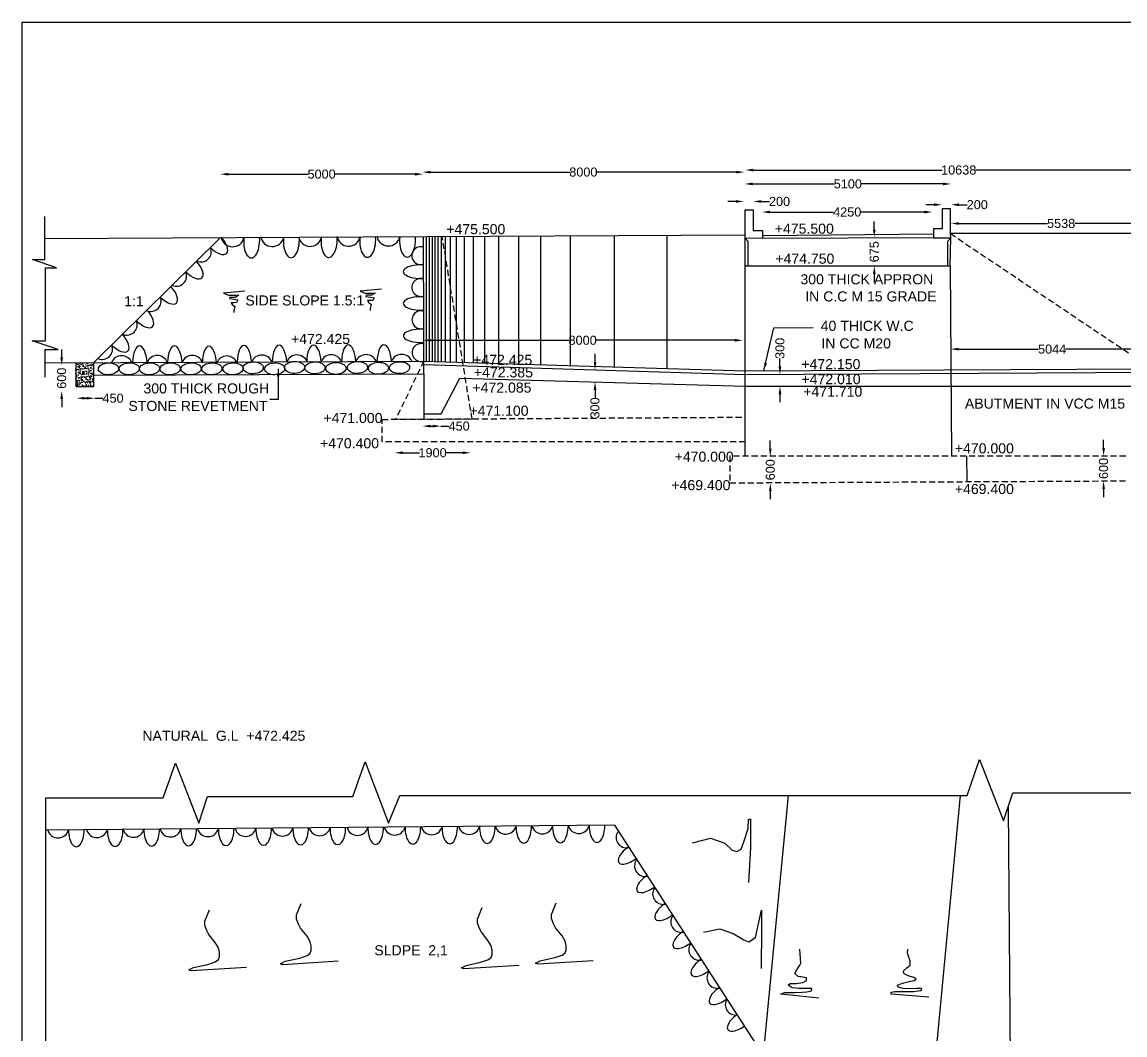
# Model space of a CAD drawing. Header units: millimetres. Extents: x 1573 to 106837, y 3347 to 74455.
# Drawn here: x 1816 to 29196, y 49293 to 74455 of the extents above; entities that cross this region are included whole.
import ezdxf

# ---------------------------------------------------------------- set-up
doc = ezdxf.new("R2010")
doc.units = ezdxf.units.MM
doc.header["$MEASUREMENT"] = 0
doc.linetypes.add('DASHED', pattern=[0.75, 0.5, -0.25])
for name, color, linetype in [('DIM', 7, 'Continuous'), ('DWG', 7, 'Continuous'), ('TXT', 7, 'Continuous')]:
    doc.layers.add(name, color=color, linetype=linetype)
doc.styles.get("Standard").update_dxf_attribs({"font": 'arial.ttf'})
doc.dimstyles.new('Civil', dxfattribs={"dimtxt": 225, "dimasz": 200, "dimexe": 0.1, "dimexo": 0.0625, "dimgap": 0.09, "dimtad": 0, "dimdec": 0, "dimzin": 12, "dimdsep": 46, "dimtxsty": 'Standard', "dimcen": 0.1, "dimse1": 1, "dimse2": 1, "dimadec": 0, "dimazin": 2, "dimtfac": 1, "dimtdec": 0, "dimtofl": 0, "dimtmove": 0, "dimatfit": 3, "dimfxl": 1, "dimfrac": 1, "dimtolj": 1, "dimtzin": 0, "dimarcsym": 0})

# ---------------------------------------------------------------- blocks, each defined once
blk = doc.blocks.new('*D2')
at = {"layer": 'Defpoints', "color": 0, "transparency": 16777216}
for p in [(2766, 65923), (2766, 65292), (2800, 65292)]:
    blk.add_point(p, dxfattribs=at)
at = {"layer": 'DIM', "color": 0, "lineweight": -2, "transparency": 16777216}
for p, q in [((2800, 66123), (2800, 66323)), ((2800, 65092), (2800, 64892))]:
    blk.add_line(p, q, dxfattribs=at)
at = {"layer": 'DIM', "color": 0, "transparency": 16777216}
for points in [[(2767, 66123), (2833, 66123), (2800, 65923)], [(2767, 65092), (2833, 65092), (2800, 65292)]]:
    blk.add_solid(points, dxfattribs=at)
at = {"layer": 'DIM', "color": 0, "transparency": 16777216, "insert": (2800, 65607), "char_height": 225, "attachment_point": 5, "rotation": 90}
blk.add_mtext('\\A1;600', dxfattribs=at)
blk = doc.blocks.new('*D3')
at = {"layer": 'Defpoints', "color": 0, "transparency": 16777216}
for p in [(3171, 65083), (3622, 65110), (3622, 65083)]:
    blk.add_point(p, dxfattribs=at)
at = {"layer": 'DIM', "color": 0, "lineweight": -2, "transparency": 16777216}
for p, q in [((3371, 65110), (3422, 65110)), ((3622, 65110), (3822, 65110))]:
    blk.add_line(p, q, dxfattribs=at)
at = {"layer": 'DIM', "color": 0, "transparency": 16777216}
for points in [[(3371, 65143), (3371, 65077), (3171, 65110)], [(3422, 65143), (3422, 65077), (3622, 65110)]]:
    blk.add_solid(points, dxfattribs=at)
at = {"layer": 'DIM', "color": 0, "transparency": 16777216, "insert": (4075, 65110), "char_height": 225, "attachment_point": 5}
blk.add_mtext('\\A1;450', dxfattribs=at)
blk = doc.blocks.new('*D4')
at = {"layer": 'Defpoints', "color": 0, "transparency": 16777216}
for p in [(11064, 63740), (12953, 63755), (12953, 63740)]:
    blk.add_point(p, dxfattribs=at)
at = {"layer": 'DIM', "color": 0, "lineweight": -2, "transparency": 16777216}
for p, q in [((11264, 63755), (11683, 63755)), ((12753, 63755), (12333, 63755))]:
    blk.add_line(p, q, dxfattribs=at)
at = {"layer": 'DIM', "color": 0, "transparency": 16777216}
for points in [[(11264, 63789), (11264, 63722), (11064, 63755)], [(12753, 63789), (12753, 63722), (12953, 63755)]]:
    blk.add_solid(points, dxfattribs=at)
at = {"layer": 'DIM', "color": 0, "transparency": 16777216, "insert": (12008, 63755), "char_height": 225, "attachment_point": 5}
blk.add_mtext('\\A1;1900', dxfattribs=at)
blk = doc.blocks.new('*D5')
at = {"layer": 'Defpoints', "color": 0, "transparency": 16777216}
for p in [(11757, 64470), (12214, 64470), (12214, 64417)]:
    blk.add_point(p, dxfattribs=at)
at = {"layer": 'DIM', "color": 0, "lineweight": -2, "transparency": 16777216}
for p, q in [((11957, 64417), (12014, 64417)), ((12214, 64417), (12414, 64417))]:
    blk.add_line(p, q, dxfattribs=at)
at = {"layer": 'DIM', "color": 0, "transparency": 16777216}
for points in [[(11957, 64451), (11957, 64384), (11757, 64417)], [(12014, 64451), (12014, 64384), (12214, 64417)]]:
    blk.add_solid(points, dxfattribs=at)
at = {"layer": 'DIM', "color": 0, "transparency": 16777216, "insert": (12667, 64417), "char_height": 225, "attachment_point": 5}
blk.add_mtext('\\A1;450', dxfattribs=at)
blk = doc.blocks.new('*D6')
at = {"layer": 'Defpoints', "color": 0, "transparency": 16777216}
for p in [(15988, 65812), (15988, 65517), (16041, 65517)]:
    blk.add_point(p, dxfattribs=at)
at = {"layer": 'DIM', "color": 0, "lineweight": -2, "transparency": 16777216}
for p, q in [((16042, 66012), (16042, 66212)), ((16040, 65317), (16040, 65117))]:
    blk.add_line(p, q, dxfattribs=at)
at = {"layer": 'DIM', "color": 0, "transparency": 16777216}
for points in [[(16009, 66012), (16075, 66012), (16041, 65812)], [(16007, 65317), (16074, 65317), (16041, 65517)]]:
    blk.add_solid(points, dxfattribs=at)
at = {"layer": 'DIM', "color": 0, "transparency": 16777216, "insert": (16039, 64869), "char_height": 225, "attachment_point": 5, "rotation": 89.8746}
blk.add_mtext('\\A1;300', dxfattribs=at)
blk = doc.blocks.new('*D7')
at = {"layer": 'Defpoints', "color": 0, "transparency": 16777216}
for p in [(19707, 66549), (11759, 66413), (19707, 66413)]:
    blk.add_point(p, dxfattribs=at)
at = {"layer": 'DIM', "color": 0, "lineweight": -2, "transparency": 16777216}
for p, q in [((11959, 66549), (15397, 66549)), ((19507, 66549), (16069, 66549))]:
    blk.add_line(p, q, dxfattribs=at)
at = {"layer": 'DIM', "color": 0, "transparency": 16777216}
for points in [[(11959, 66583), (11959, 66516), (11759, 66549)], [(19507, 66583), (19507, 66516), (19707, 66549)]]:
    blk.add_solid(points, dxfattribs=at)
at = {"layer": 'DIM', "color": 0, "transparency": 16777216, "insert": (15733, 66549), "char_height": 225, "attachment_point": 5}
blk.add_mtext('\\A1;8000', dxfattribs=at)
blk = doc.blocks.new('*D8')
at = {"layer": 'Defpoints', "color": 0, "transparency": 16777216}
for p in [(11771, 70676), (6735, 70605), (11771, 70605)]:
    blk.add_point(p, dxfattribs=at)
at = {"layer": 'DIM', "color": 0, "lineweight": -2, "transparency": 16777216}
for p, q in [((6935, 70676), (8917, 70676)), ((11571, 70676), (9588, 70676))]:
    blk.add_line(p, q, dxfattribs=at)
at = {"layer": 'DIM', "color": 0, "transparency": 16777216}
for points in [[(6935, 70709), (6935, 70642), (6735, 70676)], [(11571, 70709), (11571, 70642), (11771, 70676)]]:
    blk.add_solid(points, dxfattribs=at)
at = {"layer": 'DIM', "color": 0, "transparency": 16777216, "insert": (9253, 70676), "char_height": 225, "attachment_point": 5}
blk.add_mtext('\\A1;5000', dxfattribs=at)
blk = doc.blocks.new('*D9')
at = {"layer": 'Defpoints', "color": 0, "transparency": 16777216}
for p in [(19748, 70727), (11753, 70636), (19748, 70636)]:
    blk.add_point(p, dxfattribs=at)
at = {"layer": 'DIM', "color": 0, "lineweight": -2, "transparency": 16777216}
for p, q in [((11953, 70727), (15415, 70727)), ((19548, 70727), (16087, 70727))]:
    blk.add_line(p, q, dxfattribs=at)
at = {"layer": 'DIM', "color": 0, "transparency": 16777216}
for points in [[(11953, 70760), (11953, 70694), (11753, 70727)], [(19548, 70760), (19548, 70694), (19748, 70727)]]:
    blk.add_solid(points, dxfattribs=at)
at = {"layer": 'DIM', "color": 0, "transparency": 16777216, "insert": (15751, 70727), "char_height": 225, "attachment_point": 5}
blk.add_mtext('\\A1;8000', dxfattribs=at)
blk = doc.blocks.new('*D10')
at = {"layer": 'Defpoints', "color": 0, "transparency": 16777216}
for p in [(19971, 69998), (19738, 69796), (19971, 69796)]:
    blk.add_point(p, dxfattribs=at)
at = {"layer": 'DIM', "color": 0, "lineweight": -2, "transparency": 16777216}
for p, q in [((19538, 69998), (19338, 69998)), ((20171, 69998), (20371, 69998))]:
    blk.add_line(p, q, dxfattribs=at)
at = {"layer": 'DIM', "color": 0, "transparency": 16777216}
for points in [[(19538, 70032), (19538, 69965), (19738, 69998)], [(20171, 70032), (20171, 69965), (19971, 69998)]]:
    blk.add_solid(points, dxfattribs=at)
at = {"layer": 'DIM', "color": 0, "transparency": 16777216, "insert": (20622, 69998), "char_height": 225, "attachment_point": 5}
blk.add_mtext('\\A1;200', dxfattribs=at)
blk = doc.blocks.new('*D11')
at = {"layer": 'Defpoints', "color": 0, "transparency": 16777216}
for p in [(20188, 69776), (24414, 69776), (24414, 69735)]:
    blk.add_point(p, dxfattribs=at)
at = {"layer": 'DIM', "color": 0, "lineweight": -2, "transparency": 16777216}
for p, q in [((20388, 69735), (21961, 69735)), ((24214, 69735), (22641, 69735))]:
    blk.add_line(p, q, dxfattribs=at)
at = {"layer": 'DIM', "color": 0, "transparency": 16777216}
for points in [[(20388, 69768), (20388, 69702), (20188, 69735)], [(24214, 69768), (24214, 69702), (24414, 69735)]]:
    blk.add_solid(points, dxfattribs=at)
at = {"layer": 'DIM', "color": 0, "transparency": 16777216, "insert": (22301, 69735), "char_height": 225, "attachment_point": 5}
blk.add_mtext('\\A1;4250', dxfattribs=at)
blk = doc.blocks.new('*D12')
at = {"layer": 'Defpoints', "color": 0, "transparency": 16777216}
for p in [(24880, 69917), (24657, 69796), (24880, 69796)]:
    blk.add_point(p, dxfattribs=at)
at = {"layer": 'DIM', "color": 0, "lineweight": -2, "transparency": 16777216}
for p, q in [((24457, 69917), (24257, 69917)), ((25080, 69917), (25280, 69917))]:
    blk.add_line(p, q, dxfattribs=at)
at = {"layer": 'DIM', "color": 0, "transparency": 16777216}
for points in [[(24457, 69951), (24457, 69884), (24657, 69917)], [(25080, 69951), (25080, 69884), (24880, 69917)]]:
    blk.add_solid(points, dxfattribs=at)
at = {"layer": 'DIM', "color": 0, "transparency": 16777216, "insert": (25530, 69917), "char_height": 225, "attachment_point": 5}
blk.add_mtext('\\A1;200', dxfattribs=at)
blk = doc.blocks.new('*D13')
at = {"layer": 'Defpoints', "color": 0, "transparency": 16777216}
for p in [(19752, 70433), (24880, 70433), (24880, 70433)]:
    blk.add_point(p, dxfattribs=at)
at = {"layer": 'DIM', "color": 0, "lineweight": -2, "transparency": 16777216}
for p, q in [((19952, 70433), (21980, 70433)), ((24680, 70433), (22652, 70433))]:
    blk.add_line(p, q, dxfattribs=at)
at = {"layer": 'DIM', "color": 0, "transparency": 16777216}
for points in [[(19952, 70467), (19952, 70400), (19752, 70433)], [(24680, 70467), (24680, 70400), (24880, 70433)]]:
    blk.add_solid(points, dxfattribs=at)
at = {"layer": 'DIM', "color": 0, "transparency": 16777216, "insert": (22316, 70433), "char_height": 225, "attachment_point": 5}
blk.add_mtext('\\A1;5100', dxfattribs=at)
blk = doc.blocks.new('*D14')
at = {"layer": 'Defpoints', "color": 0, "transparency": 16777216}
for p in [(19773, 70697), (30365, 70778), (30365, 70697)]:
    blk.add_point(p, dxfattribs=at)
at = {"layer": 'DIM', "color": 0, "lineweight": -2, "transparency": 16777216}
for p, q in [((19973, 70778), (24656, 70778)), ((30165, 70778), (25482, 70778))]:
    blk.add_line(p, q, dxfattribs=at)
at = {"layer": 'DIM', "color": 0, "transparency": 16777216}
for points in [[(19973, 70811), (19973, 70744), (19773, 70778)], [(30165, 70811), (30165, 70744), (30365, 70778)]]:
    blk.add_solid(points, dxfattribs=at)
at = {"layer": 'DIM', "color": 0, "transparency": 16777216, "insert": (25069, 70778), "char_height": 225, "attachment_point": 5}
blk.add_mtext('\\A1;10638', dxfattribs=at)
blk = doc.blocks.new('*D53')
at = {"layer": 'Defpoints', "color": 0, "transparency": 16777216}
for p in [(28666, 63674), (28709, 63674), (28709, 63056)]:
    blk.add_point(p, dxfattribs=at)
at = {"layer": 'DIM', "color": 0, "lineweight": -2, "transparency": 16777216}
for p, q in [((28666, 63874), (28666, 64074)), ((28666, 62856), (28666, 62656))]:
    blk.add_line(p, q, dxfattribs=at)
at = {"layer": 'DIM', "color": 0, "transparency": 16777216}
for points in [[(28633, 63874), (28700, 63874), (28666, 63674)], [(28633, 62856), (28700, 62856), (28666, 63056)]]:
    blk.add_solid(points, dxfattribs=at)
at = {"layer": 'DIM', "color": 0, "transparency": 16777216, "insert": (28666, 63365), "char_height": 225, "attachment_point": 5, "rotation": 90}
blk.add_mtext('\\A1;600', dxfattribs=at)
blk = doc.blocks.new('*D56')
at = {"layer": 'Defpoints', "color": 0, "transparency": 16777216}
for p in [(24865, 66307), (29912, 66330), (29912, 66307)]:
    blk.add_point(p, dxfattribs=at)
at = {"layer": 'DIM', "color": 0, "lineweight": -2, "transparency": 16777216}
for p, q in [((25065, 66330), (27053, 66330)), ((29712, 66330), (27724, 66330))]:
    blk.add_line(p, q, dxfattribs=at)
at = {"layer": 'DIM', "color": 0, "transparency": 16777216}
for points in [[(25065, 66363), (25065, 66297), (24865, 66330)], [(29712, 66363), (29712, 66297), (29912, 66330)]]:
    blk.add_solid(points, dxfattribs=at)
at = {"layer": 'DIM', "color": 0, "transparency": 16777216, "insert": (27389, 66330), "char_height": 225, "attachment_point": 5}
blk.add_mtext('\\A1;5044', dxfattribs=at)
blk = doc.blocks.new('*D57')
at = {"layer": 'Defpoints', "color": 0, "transparency": 16777216}
for p in [(24878, 69436), (30345, 69451), (30345, 69436)]:
    blk.add_point(p, dxfattribs=at)
at = {"layer": 'DIM', "color": 0, "lineweight": -2, "transparency": 16777216}
for p, q in [((25078, 69451), (27276, 69451)), ((30145, 69451), (27948, 69451))]:
    blk.add_line(p, q, dxfattribs=at)
at = {"layer": 'DIM', "color": 0, "transparency": 16777216}
for points in [[(25078, 69484), (25078, 69418), (24878, 69451)], [(30145, 69484), (30145, 69418), (30345, 69451)]]:
    blk.add_solid(points, dxfattribs=at)
at = {"layer": 'DIM', "color": 0, "transparency": 16777216, "insert": (27612, 69451), "char_height": 225, "attachment_point": 5}
blk.add_mtext('\\A1;5538', dxfattribs=at)
blk = doc.blocks.new('*D58')
at = {"layer": 'Defpoints', "color": 0, "transparency": 16777216}
for p in [(22973, 69101), (23048, 69101), (23048, 68396)]:
    blk.add_point(p, dxfattribs=at)
at = {"layer": 'DIM', "color": 0, "lineweight": -2, "transparency": 16777216}
for p, q in [((22973, 69301), (22973, 69501)), ((22973, 68196), (22973, 67996))]:
    blk.add_line(p, q, dxfattribs=at)
at = {"layer": 'DIM', "color": 0, "transparency": 16777216}
for points in [[(22940, 69301), (23007, 69301), (22973, 69101)], [(22940, 68196), (23007, 68196), (22973, 68396)]]:
    blk.add_solid(points, dxfattribs=at)
at = {"layer": 'DIM', "color": 0, "transparency": 16777216, "insert": (22973, 68749), "char_height": 225, "attachment_point": 5, "rotation": 90}
blk.add_mtext('\\A1;675', dxfattribs=at)
blk = doc.blocks.new('*D59')
at = {"layer": 'Defpoints', "color": 0, "transparency": 16777216}
for p in [(20631, 65700), (20653, 65700), (20653, 65409)]:
    blk.add_point(p, dxfattribs=at)
at = {"layer": 'DIM', "color": 0, "lineweight": -2, "transparency": 16777216}
for p, q in [((20631, 65900), (20631, 66100)), ((20631, 65209), (20631, 65009))]:
    blk.add_line(p, q, dxfattribs=at)
at = {"layer": 'DIM', "color": 0, "transparency": 16777216}
for points in [[(20598, 65900), (20665, 65900), (20631, 65700)], [(20598, 65209), (20665, 65209), (20631, 65409)]]:
    blk.add_solid(points, dxfattribs=at)
at = {"layer": 'DIM', "color": 0, "transparency": 16777216, "insert": (20631, 66349), "char_height": 225, "attachment_point": 5, "rotation": 90}
blk.add_mtext('\\A1;300', dxfattribs=at)
blk = doc.blocks.new('*D60')
at = {"layer": 'Defpoints', "color": 0, "transparency": 16777216}
for p in [(20326, 63661), (20326, 63005), (20392, 63005)]:
    blk.add_point(p, dxfattribs=at)
at = {"layer": 'DIM', "color": 0, "lineweight": -2, "transparency": 16777216}
for p, q in [((20392, 63861), (20392, 64061)), ((20392, 62805), (20392, 62605))]:
    blk.add_line(p, q, dxfattribs=at)
at = {"layer": 'DIM', "color": 0, "transparency": 16777216}
for points in [[(20359, 63861), (20425, 63861), (20392, 63661)], [(20359, 62805), (20425, 62805), (20392, 63005)]]:
    blk.add_solid(points, dxfattribs=at)
at = {"layer": 'DIM', "color": 0, "transparency": 16777216, "insert": (20392, 63333), "char_height": 225, "attachment_point": 5, "rotation": 90}
blk.add_mtext('\\A1;600', dxfattribs=at)

msp = doc.modelspace()

# ---------------------------------------------------------------- hatches: boundary and pattern name
at = {"layer": 'DWG'}
h = msp.add_hatch(dxfattribs=at)
h.set_pattern_fill('AR-CONC', color=256, scale=20)
h.set_pattern_definition([(50, (0, 0), (143.45204, -12.55043), [15, -165]), (355, (0, 0), (-27.75027, 150.43843), [12, -132]), (100.45144, (11.95, -1.05), (115.70177, 137.888), [12.74804, -140.22842]), (46.1842, (0, 40), (213.44827, -33.10386), [22.5, -247.5]), (96.63564, (17.79, 37.24), (186.9324, 194.8237), [19.1221, -210.34275]), (351.18416, (0, 40), (186.9324, 194.8237), [18, -198]), (21, (20, 30), (119.3814, -80.52378), [15, -165]), (326, (20, 30), (48.66307, 145.03), [12, -132]), (71.45144, (29.95, 23.29), (168.04448, 64.50623), [12.74804, -140.22842]), (37.5, (0, 0), (2.43197, 66.57877), [0, -130.4, 0, -134, 0, -132.5]), (7.5, (0, 0), (52.61391, 78.88234), [0, -76.4, 0, -127.4, 0, -50.5]), (327.5, (-44.6, 0), (106.764487, -4.510974), [0, -50, 0, -156, 0, -207]), (317.5, (-64.6, 0), (116.63723, 20.021), [0, -65, 0, -103.6, 0, -147])])
h.paths.add_polyline_path([(3599.4, 65994.7), (3147.8, 65992.6), (3147.8, 65397.7), (3595.4, 65397.7)])

# ---------------------------------------------------------------- linework, layer by layer
msp.add_lwpolyline([(106836.6, 3347.6), (1816.2, 3347.6), (1816.2, 74454.9), (106836.6, 74454.9)], close=True)
for points in [[(2388.8, 65636.6), (2388.8, 66318.2), (2711.2, 66318.2), (2066.4, 66535.4), (2396.3, 66535.4), (2396.3, 68345.7), (2673.6, 68345.7), (2073.8, 68555.5), (2381.2, 68555.5), (2381.2, 69626.5)], [(19767.6, 63668), (19767.6, 69790.8), (19969.3, 69790.8), (19969.3, 69274.4), (20197.9, 69274.4), (20197.9, 69075.7), (19767.6, 69085.7)], [(66028.3, 68742.6), (59460, 68742.6), (59460, 65464.1), (43323.3, 65464.1), (34245, 65464.1), (30408.5, 65464.1), (30408.5, 69199.8), (24865.5, 69199.8), (24865.5, 69810.9), (24655.4, 69810.9), (24655.4, 69317), (24445.3, 69317), (24445.3, 69094.8), (24871.7, 69094.8), (24865.5, 69199.8)], [(19767.6, 69157), (2381.2, 69070.9)], [(3147.8, 65992.6), (3147.8, 65397.7), (3595.4, 65397.7), (3599.4, 65994.7), (6734.8, 69092.5)], [(11796.1, 64591.2), (11786.2, 69117.5)], [(11860.3, 66029.7), (11860.3, 69117.8)], [(11927.5, 66027.7), (11927.5, 69118.2)], [(12005.2, 66025.4), (12005.2, 69118.5)], [(12072.2, 66023.4), (12072.2, 69118.9)], [(12146, 66021.2), (12146, 69119.2)], [(12226.8, 66018.8), (12226.8, 69119.6)], [(12325.3, 66015.9), (12325.3, 69120.1)], [(12455.8, 66012), (12455.8, 69120.8)], [(12603.6, 66007.6), (12603.6, 69121.5)], [(12803.9, 66001.7), (12803.9, 69122.5)], [(13022.1, 65995.2), (13022.1, 69123.6)], [(13303.6, 65986.8), (13303.6, 69125)], [(13652.2, 65976.4), (13652.2, 69126.7)], [(14148.3, 65961.7), (14148.3, 69129.2)], [(14697.6, 65945.4), (14697.6, 69131.9)], [(15429.3, 65923.6), (15429.3, 69135.5)], [(16527.4, 65891), (16527.4, 69140.9)], [(17830.4, 65852.2), (17830.4, 69147.4)], [(19767.6, 68401.7), (24859.5, 68401.7), (24871.7, 69094.8)], [(19842.9, 68401.7), (19842.9, 69003.2), (19767.6, 69085.7)], [(20197.9, 69150.6), (24445.3, 69193.9)], [(24445.3, 69094.8), (20197.9, 69075.7)], [(24798, 68401.7), (24798, 69009.5), (24871.7, 69094.8)], [(24859.5, 68401.7), (24887, 63668)], [(7349.1, 67765.8), (6819.8, 67719.5), (6938.9, 67666.6), (7157.2, 67666.6), (7183.7, 67666.6), (7196.9, 67666.6), (7104.3, 67613.8), (6972, 67613.8), (6965.3, 67587.3), (7077.8, 67567.5), (7170.4, 67554.3), (7137.4, 67488.2), (7071.2, 67481.6), (7005, 67481.6), (7031.5, 67441.9), (7097.7, 67389.1), (7071.2, 67283.3), (7071.2, 67237.1)], [(10736.6, 67818.6), (10207.3, 67772.4), (10326.4, 67719.5), (10544.7, 67719.5), (10571.2, 67719.5), (10584.4, 67719.5), (10491.8, 67666.6), (10359.4, 67666.6), (10352.8, 67640.2), (10465.3, 67620.4), (10557.9, 67607.2), (10524.8, 67541.1), (10458.7, 67534.5), (10392.5, 67534.5), (10419, 67494.8), (10485.1, 67441.9), (10458.7, 67336.2), (10458.7, 67289.9)], [(2388.8, 65989.2), (11792.9, 66031.7), (19767.6, 65794.6), (29649.3, 65837.9), (52105.9, 65831.2), (66831.3, 65831.2), (67550.3, 64734.5), (81173.3, 64739.8), (88471.5, 64749.4), (88471.5, 64441)], [(3597.3, 65686.9), (11793.6, 65716)], [(29910.4, 65747.9), (19767.6, 65694.3), (11793.1, 65943.3)], [(11795.8, 64722.8), (12218.1, 64722.8), (12688, 65608), (19767.6, 65412.9), (24883.4, 65412.9), (28575.7, 65412.9), (29915.6, 65412.9), (29908.9, 65837.8)], [(11087.2, 64586.9), (12987.6, 64598.6)], [(25259.3, 63668), (25273.4, 63037.8)], [(2409.3, 55183.8), (5320.9, 55183.8), (5626.5, 56045.6), (6201.6, 54555.4), (6417.3, 55219.7), (10029.8, 55219.7), (10335.3, 56081.5), (10910.4, 54555.4), (11198, 55237.7), (25282.1, 55237.7), (25587.7, 56136.6), (26180.8, 54610.6), (26414.4, 55310.8), (39799, 55310.8)], [(71230.4, 17983.2), (56140.4, 18071.7), (44804.6, 18071.7), (44571, 17352.7), (44571, 18950.5), (44175.6, 18017), (18521.7, 18018.8), (18306, 17318.6), (17694.9, 18898.5), (17389.4, 17982.9), (2388.2, 17982.9), (2409.3, 55183.8)], [(20837.6, 55237.7), (20218, 48796.3), (20218, 48448.8), (20242.6, 44204.3), (20215, 33669.8)], [(24453.9, 33669.8), (24480.6, 48505.1), (25112.2, 55237.7)], [(26297.4, 54960), (26347.5, 48667.9), (26306.4, 40208.1)], [(2405.7, 48724.7), (20218, 48796.3), (16529.8, 54501.8), (2408.9, 54382.9)], [(18459.4, 54067.3), (18907.8, 54182.2), (19264.2, 54055.8), (19448.2, 53883.5), (19563.1, 53849), (19666.6, 53906.5), (19735.6, 54090.3), (19839.1, 54423.4), (19850.6, 54641.7), (19896.6, 54664.7), (19896.6, 54515.3), (19896.6, 53952.4), (19850.6, 53079.3)], [(15991.8, 51135.8), (14624.1, 51049.3), (14563.5, 51075.3), (14676, 51135.8), (15039.6, 51213.7), (15221.4, 51274.2), (15299.3, 51334.8), (15325.3, 51403.9), (15325.3, 51516.4), (15299.3, 51620.2), (15221.4, 51758.6), (15056.9, 51957.5), (15013.6, 52052.6), (14961.7, 52182.4), (14961.7, 52286.2), (15074.2, 52571.6)], [(7384.4, 50969.1), (6016.7, 50882.6), (5956.1, 50908.6), (6068.6, 50969.1), (6432.2, 51047), (6614, 51107.5), (6691.9, 51168), (6717.8, 51237.2), (6717.8, 51349.7), (6691.9, 51453.5), (6614, 51591.8), (6449.5, 51790.8), (6406.2, 51885.9), (6354.3, 52015.6), (6354.3, 52119.4), (6466.8, 52404.9)], [(9660.9, 51124.8), (8293.2, 51038.3), (8232.7, 51064.2), (8345.2, 51124.8), (8708.7, 51202.6), (8890.5, 51263.2), (8968.4, 51323.7), (8994.4, 51392.9), (8994.4, 51505.4), (8968.4, 51609.1), (8890.5, 51747.5), (8726.1, 51946.5), (8682.8, 52041.6), (8630.8, 52171.3), (8630.8, 52275.1), (8743.4, 52560.5)], [(14153.5, 51021), (12785.8, 50934.5), (12725.2, 50960.5), (12837.7, 51021), (13201.3, 51098.8), (13383.1, 51159.4), (13461, 51219.9), (13486.9, 51289.1), (13486.9, 51401.6), (13461, 51505.4), (13383.1, 51643.7), (13218.6, 51842.7), (13175.3, 51937.8), (13123.4, 52067.5), (13123.4, 52171.3), (13235.9, 52456.7)], [(18735.3, 51850.1), (19137.7, 51930.5), (19471.2, 51815.6), (19735.6, 51654.7), (19862.1, 51608.8), (20023.1, 51712.2), (20172.5, 52390), (20172.5, 51930.5), (20161, 50942.5)], [(21598.2, 50207.2), (20655.4, 50310.6), (20747.4, 50345.1), (21011.9, 50345.1), (21184.3, 50356.6), (21299.3, 50368.1), (21414.3, 50391), (21425.8, 50448.5), (21322.3, 50448.5), (21103.8, 50448.5), (20931.4, 50460), (20839.4, 50528.9), (20885.4, 50574.9), (21034.9, 50574.9), (21195.8, 50597.8), (21287.8, 50643.8), (21287.8, 50712.7), (21161.3, 50735.7), (21126.8, 50735.7), (21080.8, 50747.2), (21000.4, 50816.1), (21034.9, 50885), (21126.8, 51022.9), (21149.8, 51080.3), (21126.8, 51425)], [(24324.9, 50230.2), (23394.4, 50305.7), (23394.4, 50358), (23493.2, 50375.5), (23673.5, 50375.5), (23807.3, 50375.5), (23946.9, 50375.5), (24057.4, 50387.1), (24138.8, 50398.7), (24156.3, 50445.2), (24138.8, 50451), (24028.3, 50451), (23731.7, 50439.4), (23627, 50462.6), (23557.2, 50485.9), (23545.6, 50532.4), (23673.5, 50578.8), (23836.4, 50619.5), (23964.3, 50642.8), (24016.7, 50677.6), (23952.7, 50724.1), (23813.1, 50759), (23731.7, 50805.5), (23702.6, 50840.4), (23708.4, 50898.5), (23784, 50962.4), (23865.5, 51026.3), (23865.5, 51130.9), (23824.7, 51247.1), (23801.5, 51334.3), (23807.3, 51421.5)]]:
    msp.add_lwpolyline(points, dxfattribs=at)
at = {"layer": 'DWG', "linetype": 'DASHED', "ltscale": 300}
for points in [[(12987.6, 64598.6), (12248.3, 69119.7)], [(24865.5, 69199.8), (30896.1, 65156.4)], [(11792.9, 66031.7), (11087.2, 64586.9)], [(19767.6, 64023.7), (10756.7, 64023.7), (10756.7, 64584.8), (19767.6, 64640.3)], [(29214.8, 63668), (27503.5, 63668), (19386.1, 63668), (19386.1, 63008.4), (29214.8, 63057.5)]]:
    msp.add_lwpolyline(points, dxfattribs=at)
at = {"layer": 'DWG'}
for centre, radius, start, end in [((7042.5, 69162.8), 290.2, 189.70792, 346.5573), ((8028.7, 69167.7), 290.2, 189.70792, 346.5573), ((8966.1, 69172.4), 290.2, 189.70792, 346.5573), ((9923, 69177.1), 290.2, 189.70792, 346.5573), ((10912.3, 69182), 290.2, 189.70792, 346.5573), ((6259.4, 68749.9), 254.1, 245.50877, 23.79979), ((11713.7, 68651.7), 221.9, 70.78518, 289.46581), ((5648.6, 68146.4), 254.1, 245.50877, 23.79979), ((11715.4, 67862.9), 221.9, 70.78518, 289.46581), ((5014.4, 67519.9), 254.1, 245.50877, 23.79979), ((11717.2, 67058.2), 221.9, 70.78518, 289.46581), ((4420.3, 66932.9), 254.1, 245.50877, 23.79979), ((3808.2, 66328.2), 254.1, 245.50877, 23.79979), ((11719, 66245.1), 221.9, 70.78518, 289.46581), ((4286.5, 65893.4), 273.5, 22.69599, 157.8224), ((5172.3, 65897.4), 273.5, 22.69599, 157.8224), ((6041, 65901.3), 273.5, 22.69599, 157.8224), ((6899.6, 65886.3), 273.5, 22.69599, 157.8224), ((7768.5, 65909.1), 273.5, 22.69599, 157.8224), ((8639.4, 65913.1), 273.5, 22.69599, 157.8224), ((9493.4, 65916.9), 273.5, 22.69599, 157.8224), ((10357.1, 65920.8), 273.5, 22.69599, 157.8224), ((11240.4, 65924.8), 273.5, 22.69599, 157.8224), ((14730.1, 54557.5), 268.5, 195.77111, 345.19367), ((15636.6, 54565.1), 268.5, 195.77111, 345.19367), ((2711.1, 54456.3), 268.5, 195.77111, 345.19367), ((3675.5, 54464.4), 268.5, 195.77111, 345.19367), ((4581.8, 54472), 268.5, 195.77111, 345.19367), ((5500.5, 54479.8), 268.5, 195.77111, 345.19367), ((6431.6, 54487.6), 268.5, 195.77111, 345.19367), ((7362.6, 54495.4), 268.5, 195.77111, 345.19367), ((8280.2, 54503.2), 268.5, 195.77111, 345.19367), ((9205.1, 54511), 268.5, 195.77111, 345.19367), ((10142.4, 54518.8), 268.5, 195.77111, 345.19367), ((11067.3, 54526.6), 268.5, 195.77111, 345.19367), ((11983.2, 54534.3), 268.5, 195.77111, 345.19367), ((12914.1, 54542.2), 268.5, 195.77111, 345.19367), ((13820.6, 54549.8), 268.5, 195.77111, 345.19367), ((16825.6, 54200.1), 261, 146.90884, 278.85093), ((17283.1, 53492.3), 261, 146.90884, 278.85093), ((17732.2, 52797.6), 261, 146.90884, 278.85093), ((18181.5, 52102.7), 261, 146.90884, 278.85093), ((18628.9, 51410.4), 261, 146.90884, 278.85093), ((19080.4, 50712), 261, 146.90884, 278.85093), ((19534.7, 50049.1), 261, 146.90884, 278.85093)]:
    msp.add_arc(centre, radius, start, end, dxfattribs=at)
for centre, major_axis, ratio, start_param, end_param in [((6610.6, 68998.2), (282.2, -294.1), 0.4552416, 4.7687985, 7.8109547), ((7516.2, 69017.9), (9.8, 421.6), 0.4710913, 1.3972366, 4.9125479), ((8502.3, 69022.7), (9.8, 421.6), 0.4710913, 1.3972366, 4.9125479), ((9439.8, 69027.4), (9.8, 421.6), 0.4710913, 1.3972366, 4.9125479), ((10396.7, 69032.1), (9.8, 421.6), 0.4710913, 1.3972366, 4.9125479), ((11385.9, 69037), (9.8, 421.6), 0.4710913, 1.3972366, 4.9125479), ((5999.8, 68394.7), (282.2, -294.1), 0.4552416, 4.7687985, 7.8109547), ((11731.3, 68253.4), (451.8, -2), 0.3727813, 1.447263, 4.8409101), ((5365.6, 67768.2), (282.2, -294.1), 0.4552416, 4.7687985, 7.8109547), ((11733, 67464.6), (451.8, -2), 0.3727813, 1.447263, 4.8409101), ((4771.5, 67181.2), (282.2, -294.1), 0.4552416, 4.7687985, 7.8109547), ((11734.8, 66659.9), (451.8, -2), 0.3727813, 1.447263, 4.8409101), ((4159.5, 66576.5), (282.2, -294.1), 0.4552416, 4.7687985, 7.8109547), ((4742.4, 65938), (-14.7, 473.1), 0.3819187, 4.8332537, 7.712804), ((5611.1, 65941.9), (-14.7, 473.1), 0.3819187, 4.8332537, 7.712804), ((6469.7, 65926.9), (-14.7, 473.1), 0.3819187, 4.8332537, 7.712804), ((7338.6, 65949.8), (-14.7, 473.1), 0.3819187, 4.8332537, 7.712804), ((8209.4, 65953.7), (-14.7, 473.1), 0.3819187, 4.8332537, 7.712804), ((9063.5, 65957.6), (-14.7, 473.1), 0.3819187, 4.8332537, 7.712804), ((9927.2, 65961.5), (-14.7, 473.1), 0.3819187, 4.8332537, 7.712804), ((10810.5, 65965.5), (-14.7, 473.1), 0.3819187, 4.8332537, 7.712804), ((15180.9, 54489.3), (0, -422), 0.4598538, 4.7134426, 7.8606714), ((16087.4, 54496.9), (0, -422), 0.4598538, 4.7134426, 7.8606714), ((3161.9, 54388.1), (0, -422), 0.4598538, 4.7134426, 7.8606714), ((4126.3, 54396.2), (0, -422), 0.4598538, 4.7134426, 7.8606714), ((5032.6, 54403.8), (0, -422), 0.4598538, 4.7134426, 7.8606714), ((5951.3, 54411.6), (0, -422), 0.4598538, 4.7134426, 7.8606714), ((6882.4, 54419.4), (0, -422), 0.4598538, 4.7134426, 7.8606714), ((7813.4, 54427.2), (0, -422), 0.4598538, 4.7134426, 7.8606714), ((8731, 54435), (0, -422), 0.4598538, 4.7134426, 7.8606714), ((9655.8, 54442.8), (0, -422), 0.4598538, 4.7134426, 7.8606714), ((10593.2, 54450.6), (0, -422), 0.4598538, 4.7134426, 7.8606714), ((11518.1, 54458.4), (0, -422), 0.4598538, 4.7134426, 7.8606714), ((12434, 54466.1), (0, -422), 0.4598538, 4.7134426, 7.8606714), ((13364.9, 54474), (0, -422), 0.4598538, 4.7134426, 7.8606714), ((14271.4, 54481.6), (0, -422), 0.4598538, 4.7134426, 7.8606714), ((16941.9, 53804.5), (-310.3, -231.5), 0.4388265, 4.6547688, 7.8525362), ((17399.4, 53096.7), (-310.3, -231.5), 0.4388265, 4.6547688, 7.8525362), ((17848.5, 52402), (-310.3, -231.5), 0.4388265, 4.6547688, 7.8525362), ((18297.7, 51707), (-310.3, -231.5), 0.4388265, 4.6547688, 7.8525362), ((18745.2, 51014.8), (-310.3, -231.5), 0.4388265, 4.6547688, 7.8525362), ((19196.7, 50316.4), (-310.3, -231.5), 0.4388265, 4.6547688, 7.8525362), ((19651, 49653.5), (-310.3, -231.5), 0.4388265, 4.6547688, 7.8525362)]:
    msp.add_ellipse(centre, major_axis=major_axis, ratio=ratio, start_param=start_param, end_param=end_param, dxfattribs=at)
for centre in [(3961, 65840.8), (4476.2, 65840.8), (4981.7, 65840.8), (5492.1, 65840.8), (6012.3, 65840.8), (6527.5, 65840.8), (7052.6, 65840.8), (7553.2, 65865.3), (8088.1, 65840.8), (8582.5, 65874.8), (9088, 65865), (9608.2, 65850.3), (10143.1, 65874.8), (10663.3, 65855.2), (11188.3, 65869.9)]:
    msp.add_ellipse(centre, major_axis=(-250.3, -4.9), ratio=0.5926945, dxfattribs=at)

# ---------------------------------------------------------------- texts
at = {"layer": 'TXT'}
for s, p in [('+475.500', (12347.3, 69185)), ('+475.500', (20502.9, 69197.4)), ('+474.750', (20516.4, 68451.7)), ('300 THICK APPRON', (21139.5, 67939.5)), ('1:1', (4349.5, 67395.3)), ('SIDE SLOPE 1.5:1', (7360.4, 67414.3)), ('IN C.C M 15 GRADE', (21259.3, 67514.5)), ('40 THICK W.C', (21642.8, 66784.1)), ('+472.425', (8492.7, 66457.2)), ('IN CC M20', (21660.8, 66347.1)), ('+472.425', (13016.2, 65938.9)), ('+472.150', (21162.6, 65831.3)), ('+472.385', (13033.3, 65626.6)), ('+472.010', (21166.9, 65459.2)), ('300 THICK ROUGH', (4829.6, 65229)), ('+472.085', (12996.7, 65249.2)), ('+471.710', (21209.8, 65150.3)), ('STONE REVETMENT', (4456.7, 64793.2)), ('+471.100', (12923.9, 64673.6)), ('ABUTMENT IN VCC M15', (25222.9, 64852.4)), ('+471.000', (9297.9, 64494.6)), ('+470.400', (9212.5, 63866.3)), ('+470.000', (24973, 63740.3)), ('+470.000', (18017.1, 63533.6)), ('+469.400', (17935.5, 62826.6)), ('+469.400', (24973, 62730.5)), ('NATURAL  G.L  +472.425', (4803.3, 56600.7)), ('SLDPE  2,1', (10561.9, 51271.7))]:
    msp.add_text(s, height=250, dxfattribs=at).set_placement(p)

# ---------------------------------------------------------------- dimensions: what is measured, and where the dimension line sits
at = {"layer": 'DIM'}
for p1, p2, distance, text, picture, middle in [((19772.6, 70696.6), (30365, 70696.6), 81.2, '10638', '*D14', (25068.8, 70777.8)), ((6734.5, 70604.9), (11770.7, 70604.9), 70.8, '5000', '*D8', (9252.6, 70675.8)), ((11753.4, 70635.9), (19748.4, 70635.9), 91.1, '8000', '*D9', (15750.9, 70726.9)), ((19752.3, 70433.5), (24879.7, 70433.5), 0, '5100', '*D13', (22316, 70433.5)), ((19738.3, 69795.8), (19971.4, 69795.8), 202.4, '200', '*D10', (20621.5, 69998.3)), ((20188, 69775.6), (24413.5, 69775.6), -40.5, '4250', '*D11', (22300.8, 69735.1)), ((24656.7, 69795.9), (24879.7, 69795.9), 121.4, '200', '*D12', (25529.8, 69917.3)), ((24878.3, 69436.2), (30345.3, 69436.2), 14.8, '5538', '*D57', (27611.8, 69451)), ((23047.5, 68396.5), (23047.5, 69101.3), 74.3, '675', '*D58', (22973.3, 68748.9)), ((11759.2, 66412.6), (19706.9, 66412.6), 136.8, '8000', '*D7', (15733.1, 66549.4)), ((20653, 65409.2), (20653, 65700.3), 21.7, '300', '*D59', (20631.3, 66348.5)), ((2765.8, 65923.4), (2765.8, 65291.5), 34.1, '600', '*D2', (2799.9, 65607.5)), ((24865.1, 66307), (29912.1, 66307), 23.2, '5044', '*D56', (27388.6, 66330.2)), ((15988.2, 65812.3), (15987.5, 65517.1), 53.3, '300', '*D6', (16039.4, 64868.8)), ((3171.2, 65083.4), (3622.1, 65083.4), 26.5, '450', '*D3', (4074.9, 65109.9)), ((11756.9, 64470.5), (12214, 64470.5), -53.3, '450', '*D5', (12666.8, 64417.2)), ((28708.8, 63056.1), (28708.8, 63674.1), 42.5, '600', '*D53', (28666.3, 63365.1)), ((11063.5, 63740), (12953, 63740), 15.2, '1900', '*D4', (12008.3, 63755.2)), ((20326, 63661.2), (20326, 63005.4), 66.1, '600', '*D60', (20392.1, 63333.3))]:
    dim = msp.add_aligned_dim(p1=p1, p2=p2, distance=distance, text=text, dimstyle='Civil', dxfattribs=at)
    dim.commit()
    dim.dimension.update_dxf_attribs({"geometry": picture, "text_midpoint": middle})

# ---------------------------------------------------------------- leaders
at = {"layer": 'TXT'}
for points in [[(20232.7, 65796.7), (20476.8, 66857.1), (21453.9, 66870.6)], [(8175.1, 65843), (8175.1, 65075.5), (7971.5, 65075.5)]]:
    msp.add_leader(points, dimstyle='Civil', override={"dimgap": 0.09, "dimtad": 0}, dxfattribs=at)

doc.saveas('drawing.dxf')
